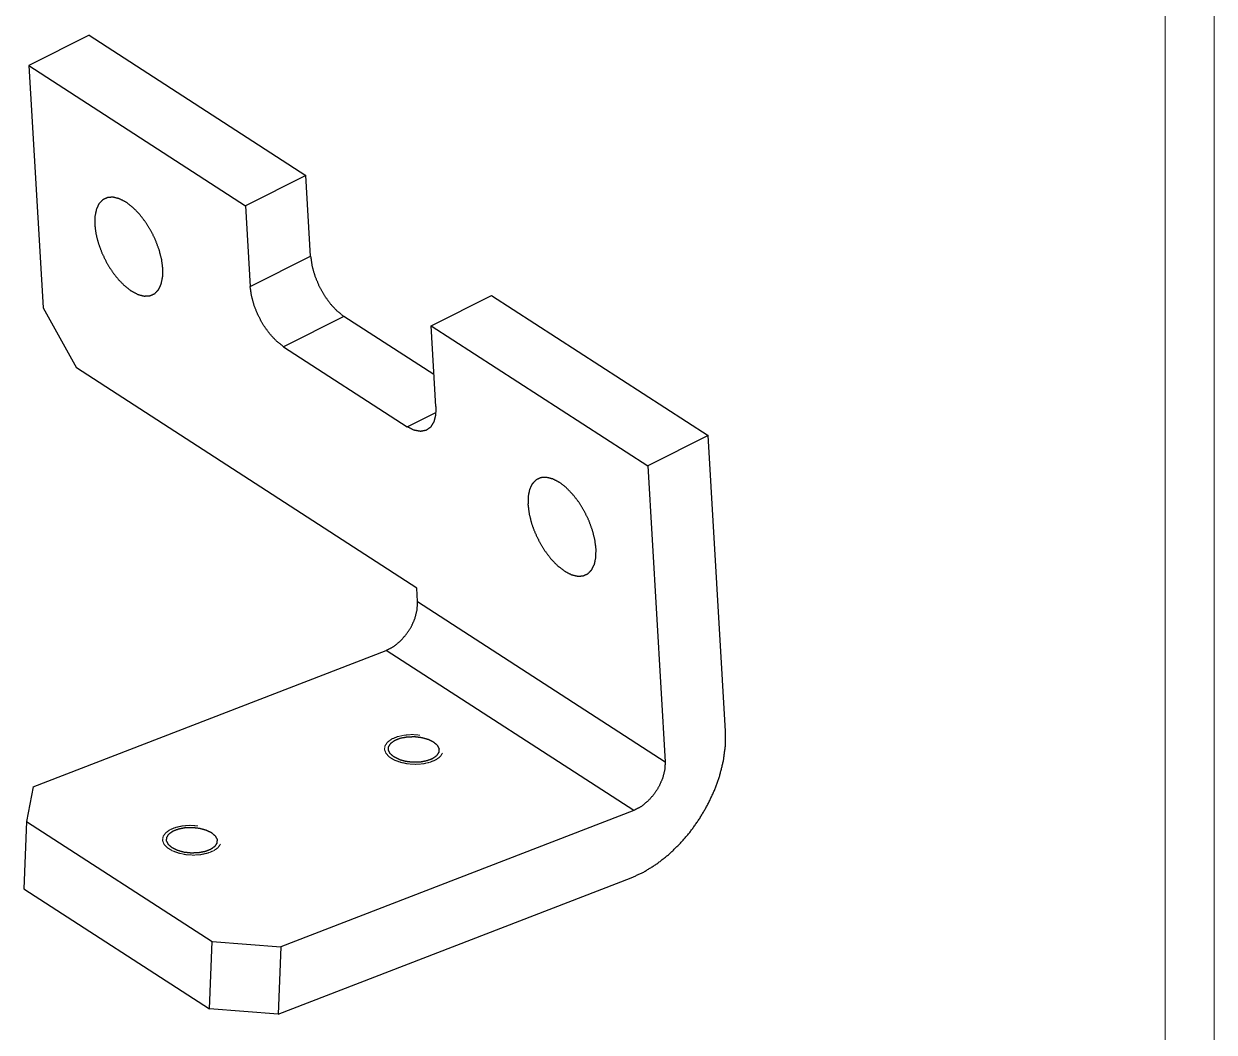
# Model space of a CAD drawing. Header units: millimetres. Extents: x 0 to 420, y 0 to 297.
# Drawn here: x 298.2 to 420, y 80.6 to 183.8 of the extents above; entities that cross this region are included whole.
import ezdxf

# ---------------------------------------------------------------- set-up
doc = ezdxf.new("R2010")
doc.units = ezdxf.units.MM
doc.layers.add('1', color=7, linetype='Continuous', true_color=0xffffff)

msp = doc.modelspace()

# ---------------------------------------------------------------- linework, layer by layer
at = {"layer": '1', "color": 132, "linetype": 'Continuous', "lineweight": 18}
for p, q in [((420, 0), (420, 297)), ((415, 5), (415, 292))]:
    msp.add_line(p, q, dxfattribs=at)
at = {"layer": '1', "color": 30, "linetype": 'Continuous', "lineweight": 25}
for p, q in [((304.93, 182.6), (298.75, 179.5)), ((304.93, 182.6), (327.09, 168.26)), ((298.75, 179.5), (320.91, 165.16)), ((298.75, 179.5), (300.21, 154.72)), ((327.09, 168.26), (320.91, 165.16)), ((327.57, 160.01), (327.09, 168.26)), ((320.91, 165.16), (321.39, 156.9)), ((321.39, 156.9), (327.57, 160.01)), ((339.9, 152.88), (346.08, 155.98)), ((346.08, 155.98), (368.24, 141.64)), ((300.21, 154.72), (303.62, 148.55)), ((330.98, 153.83), (324.8, 150.73)), ((340.19, 147.87), (330.98, 153.83)), ((339.9, 152.88), (362.06, 138.54)), ((340.38, 144.62), (339.9, 152.88)), ((324.8, 150.73), (337.46, 142.54)), ((338.43, 126.02), (303.62, 148.55)), ((337.46, 142.54), (340.38, 144)), ((368.24, 141.64), (362.06, 138.54)), ((370.02, 111.36), (368.24, 141.64)), ((362.06, 138.54), (363.84, 108.25)), ((338.52, 124.64), (338.43, 126.02)), ((338.52, 124.64), (363.84, 108.25)), ((299.2, 105.68), (335.3, 119.64)), ((360.62, 103.26), (335.3, 119.64)), ((299.2, 105.68), (298.5, 102.14)), ((360.62, 103.26), (324.52, 89.3)), ((298.5, 102.14), (298.24, 95.24)), ((298.5, 102.14), (317.49, 89.85)), ((324.26, 82.4), (360.36, 96.36)), ((298.24, 95.24), (317.23, 82.95)), ((317.23, 82.95), (317.49, 89.85)), ((317.49, 89.85), (324.52, 89.3)), ((324.52, 89.3), (324.26, 82.4)), ((324.26, 82.4), (317.23, 82.95))]:
    msp.add_line(p, q, dxfattribs=at)
for points, knots in [([(312.46, 158.71), (312.44, 157.87), (312.29, 157.15), (312.02, 156.57), (311.63, 156.16), (311.13, 155.94), (310.55, 155.91), (309.92, 156.07), (309.24, 156.43), (308.56, 156.95), (307.89, 157.63), (307.26, 158.44), (306.7, 159.35), (306.23, 160.32), (305.86, 161.31), (305.61, 162.29), (305.49, 163.22), (305.51, 164.06), (305.66, 164.79), (305.93, 165.36), (306.32, 165.77), (306.82, 166), (307.39, 166.03), (308.03, 165.86), (308.71, 165.51), (309.39, 164.98), (310.06, 164.3), (310.69, 163.49), (311.25, 162.59), (311.72, 161.62), (312.09, 160.62), (312.34, 159.64), (312.46, 158.71)], [0, 0, 0.031642, 0.059376, 0.083381, 0.104636, 0.125001, 0.1467, 0.171426, 0.199977, 0.232395, 0.268215, 0.306633, 0.346639, 0.387104, 0.426871, 0.464828, 0.5, 0.531642, 0.559376, 0.583381, 0.604636, 0.625001, 0.6467, 0.671426, 0.699977, 0.732395, 0.768215, 0.806634, 0.846639, 0.887104, 0.926871, 0.964828, 1, 1]), ([(327.57, 160.01), (327.71, 159.04), (327.99, 158.01), (328.42, 156.98), (328.95, 156.01), (329.58, 155.13), (330.27, 154.39), (330.98, 153.83)], [0, 0, 0.1348, 0.281156, 0.434039, 0.587807, 0.736734, 0.875546, 1, 1]), ([(324.8, 150.73), (324.09, 151.29), (323.4, 152.03), (322.77, 152.91), (322.23, 153.88), (321.81, 154.91), (321.53, 155.93), (321.39, 156.9)], [0, 0, 0.124454, 0.263266, 0.412193, 0.565961, 0.718844, 0.8652, 1, 1]), ([(340.38, 144.62), (340.36, 143.75), (340.18, 143.03), (339.85, 142.49), (339.38, 142.16), (338.81, 142.06), (338.16, 142.18), (337.46, 142.54)], [0, 0, 0.179365, 0.333149, 0.463866, 0.581276, 0.701258, 0.838371, 1, 1]), ([(356.77, 130.04), (356.76, 129.2), (356.61, 128.48), (356.33, 127.9), (355.94, 127.49), (355.45, 127.27), (354.87, 127.24), (354.23, 127.4), (353.56, 127.75), (352.87, 128.28), (352.2, 128.96), (351.58, 129.77), (351.02, 130.68), (350.54, 131.65), (350.17, 132.64), (349.93, 133.62), (349.81, 134.55), (349.82, 135.39), (349.97, 136.12), (350.25, 136.69), (350.64, 137.1), (351.13, 137.32), (351.71, 137.35), (352.35, 137.19), (353.02, 136.84), (353.71, 136.31), (354.37, 135.63), (355, 134.82), (355.56, 133.91), (356.04, 132.95), (356.4, 131.95), (356.65, 130.97), (356.77, 130.04)], [0, 0, 0.031642, 0.059376, 0.083381, 0.104636, 0.125002, 0.1467, 0.171427, 0.199976, 0.232396, 0.268214, 0.306633, 0.346638, 0.387104, 0.42687, 0.464828, 0.5, 0.531642, 0.559376, 0.583381, 0.604636, 0.625002, 0.646699, 0.671427, 0.699976, 0.732396, 0.768214, 0.806633, 0.846638, 0.887103, 0.92687, 0.964828, 1, 1]), ([(335.3, 119.64), (336.03, 120.02), (336.74, 120.58), (337.36, 121.28), (337.88, 122.08), (338.26, 122.94), (338.47, 123.81), (338.52, 124.64)], [0, 0, 0.132103, 0.27473, 0.424319, 0.576301, 0.725774, 0.868183, 1, 1]), ([(340.13, 110.28), (339.59, 110.55), (338.93, 110.73), (338.2, 110.82), (337.46, 110.8), (336.78, 110.67), (336.21, 110.45), (335.79, 110.15), (335.56, 109.8), (335.54, 109.43), (335.73, 109.06), (336.11, 108.73), (336.66, 108.46), (337.32, 108.27), (338.05, 108.19), (338.79, 108.21), (339.47, 108.34), (340.04, 108.56), (340.46, 108.86), (340.68, 109.21), (340.71, 109.58), (340.52, 109.95), (340.13, 110.28)], [0, 0, 0.04826, 0.102966, 0.161233, 0.219611, 0.274637, 0.32337, 0.364074, 0.39726, 0.427008, 0.459816, 0.499999, 0.54826, 0.602966, 0.661232, 0.719611, 0.774636, 0.82337, 0.864073, 0.89726, 0.927009, 0.959816, 1, 1]), ([(360.36, 96.36), (361.65, 96.96), (362.93, 97.75), (364.17, 98.72), (365.34, 99.84), (366.42, 101.09), (367.38, 102.45), (368.22, 103.9), (368.92, 105.4), (369.45, 106.92), (369.82, 108.44), (370.01, 109.93), (370.02, 111.36)], [0, 0, 0.075659, 0.155262, 0.2383, 0.324062, 0.411713, 0.500317, 0.5889, 0.676489, 0.762155, 0.845063, 0.924513, 1, 1]), ([(363.84, 108.25), (363.8, 107.43), (363.58, 106.56), (363.2, 105.7), (362.69, 104.9), (362.06, 104.2), (361.36, 103.64), (360.62, 103.26)], [0, 0, 0.131817, 0.274227, 0.423701, 0.575678, 0.72527, 0.867899, 1, 1]), ([(317.43, 100.99), (316.89, 101.26), (316.23, 101.44), (315.5, 101.53), (314.76, 101.51), (314.08, 101.38), (313.51, 101.16), (313.09, 100.86), (312.86, 100.51), (312.84, 100.14), (313.03, 99.77), (313.41, 99.44), (313.96, 99.17), (314.62, 98.98), (315.35, 98.9), (316.09, 98.92), (316.77, 99.05), (317.34, 99.27), (317.76, 99.57), (317.98, 99.92), (318.01, 100.29), (317.82, 100.66), (317.43, 100.99)], [0, 0, 0.04826, 0.102966, 0.161233, 0.219611, 0.274637, 0.323369, 0.364074, 0.39726, 0.427008, 0.459816, 0.499999, 0.54826, 0.602966, 0.661231, 0.719611, 0.774635, 0.823369, 0.864072, 0.89726, 0.927008, 0.959816, 1, 1])]:
    msp.add_open_spline(points, degree=1, knots=knots, dxfattribs=at)
at = {"layer": '1', "color": 30, "linetype": 'Continuous', "lineweight": 13}
for points, knots in [([(341.06, 109.11), (340.8, 108.74), (340.36, 108.43), (339.76, 108.19), (339.06, 108.03), (338.29, 107.98), (337.51, 108.03), (336.77, 108.19), (336.12, 108.43), (335.61, 108.74), (335.28, 109.11), (335.13, 109.5), (335.19, 109.9), (335.45, 110.26), (335.89, 110.58), (336.48, 110.82), (337.19, 110.97), (337.96, 111.03), (338.74, 110.97)], [0, 0, 0.040198, 0.088732, 0.146094, 0.210668, 0.27965, 0.349637, 0.417105, 0.47885, 0.532491, 0.577189, 0.61473, 0.650361, 0.690559, 0.739093, 0.796455, 0.861031, 0.930011, 1, 1]), ([(318.36, 99.82), (318.1, 99.45), (317.66, 99.14), (317.06, 98.9), (316.36, 98.74), (315.59, 98.69), (314.81, 98.74), (314.07, 98.9), (313.42, 99.14), (312.91, 99.45), (312.57, 99.82), (312.43, 100.21), (312.49, 100.61), (312.75, 100.97), (313.19, 101.29), (313.78, 101.53), (314.49, 101.68), (315.26, 101.74), (316.04, 101.68)], [0, 0, 0.040197, 0.088733, 0.146095, 0.210669, 0.27965, 0.349638, 0.417106, 0.478851, 0.532492, 0.577189, 0.61473, 0.650361, 0.690559, 0.739093, 0.796455, 0.861031, 0.930013, 1, 1])]:
    msp.add_open_spline(points, degree=1, knots=knots, dxfattribs=at)

doc.saveas('drawing.dxf')
